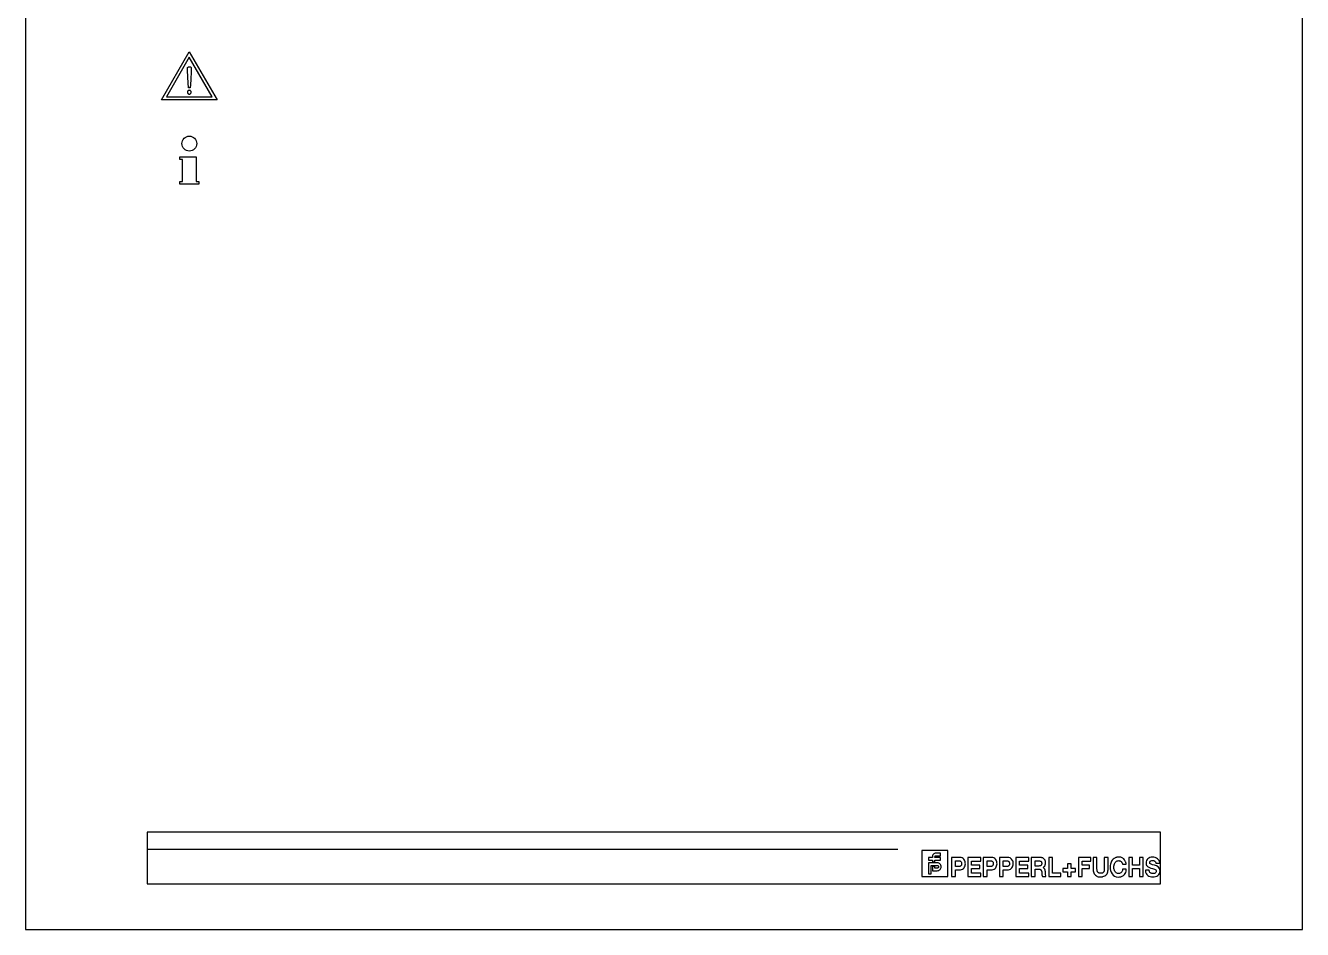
# Model space of a CAD drawing. Header units: metres. Extents: x 0 to 595, y 0 to 842.
# Drawn here: x 0 to 595, y 0 to 421 of the extents above; entities that cross this region are included whole.
import ezdxf

# ---------------------------------------------------------------- set-up
doc = ezdxf.new("R2010")
doc.units = ezdxf.units.M
doc.layers.add('BORDER', color=2, linetype='Continuous')
doc.layers.add('SCHEMATICS', color=7, linetype='Continuous')

msp = doc.modelspace()

# ---------------------------------------------------------------- linework, layer by layer
at = {"layer": 'BORDER', "color": 2}
msp.add_lwpolyline([(0, 0), (595, 0), (595, 842), (0, 842), (0, 0)], dxfattribs=at)
at = {"layer": 'SCHEMATICS', "color": 7}
for p, q in [((63.33, 386.47), (76.32, 408.83)), ((76.32, 406.23), (65.61, 387.78)), ((76.32, 408.83), (89.32, 386.47)), ((87.03, 387.78), (76.32, 406.23)), ((75.58, 396.85), (75.45, 400.31)), ((75.89, 392.04), (75.58, 396.85)), ((65.61, 387.78), (87.03, 387.78)), ((76.73, 392.04), (75.89, 392.04)), ((89.32, 386.47), (63.33, 386.47)), ((71.89, 359.85), (79.52, 359.85)), ((71.89, 358.56), (71.89, 359.85)), ((73.12, 358.56), (71.89, 358.56)), ((73.12, 348.41), (73.12, 358.56)), ((79.52, 359.85), (79.52, 348.41)), ((71.89, 347.12), (71.89, 348.41)), ((71.89, 348.41), (73.12, 348.41)), ((80.75, 347.12), (71.89, 347.12)), ((79.52, 348.41), (80.75, 348.41)), ((80.75, 348.41), (80.75, 347.12)), ((56.67, 37.41), (406.5, 37.41)), ((422.56, 33.45), (420.74, 33.45)), ((420.74, 33.45), (420.74, 32.24)), ((420.74, 32.24), (422.56, 32.24)), ((420.74, 31.01), (420.74, 25.87)), ((421.95, 25.87), (421.95, 29.79)), ((421.95, 29.79), (424.86, 29.79)), ((422.56, 33.89), (422.56, 33.45)), ((422.56, 32.24), (422.56, 31.49)), ((422.56, 31.49), (423.77, 31.49)), ((426.4, 33.45), (423.77, 33.45)), ((423.77, 32.24), (426.4, 32.24)), ((426.4, 34.35), (426.4, 35.56)), ((426.4, 32.24), (426.4, 33.45)), ((435.51, 33.46), (431.49, 33.46)), ((431.49, 33.46), (431.49, 24.66)), ((433.29, 29.36), (433.29, 31.91)), ((433.29, 31.91), (435.06, 31.91)), ((445.07, 33.46), (439, 33.46)), ((439, 33.46), (439, 24.64)), ((440.79, 29.94), (440.79, 31.84)), ((440.79, 31.84), (445.07, 31.84)), ((444.72, 29.94), (440.79, 29.94)), ((444.72, 28.39), (444.72, 29.94)), ((445.07, 31.84), (445.07, 33.46)), ((450.24, 33.47), (446.2, 33.47)), ((446.2, 33.47), (446.2, 24.64)), ((448.01, 29.35), (448.01, 31.92)), ((448.01, 31.92), (449.78, 31.92)), ((457.81, 33.46), (453.78, 33.46)), ((453.78, 33.46), (453.78, 24.66)), ((455.59, 29.36), (455.59, 31.91)), ((455.59, 31.91), (457.35, 31.91)), ((467.44, 33.46), (461.37, 33.46)), ((461.37, 33.46), (461.37, 24.64)), ((463.16, 29.94), (463.16, 31.84)), ((463.16, 31.84), (467.44, 31.84)), ((467.09, 29.94), (463.16, 29.94)), ((467.09, 28.39), (467.09, 29.94)), ((467.44, 31.84), (467.44, 33.46)), ((473.02, 33.45), (468.62, 33.45)), ((468.62, 33.45), (468.62, 24.66)), ((470.4, 29.53), (470.4, 31.9)), ((470.4, 31.9), (472.53, 31.9)), ((478.54, 33.46), (476.75, 33.46)), ((476.75, 33.46), (476.75, 24.66)), ((478.54, 26.27), (478.54, 33.46)), ((487.24, 30.53), (485.45, 30.53)), ((485.45, 30.53), (485.45, 28.39)), ((487.24, 28.39), (487.24, 30.53)), ((496.33, 33.47), (490.61, 33.47)), ((490.61, 33.47), (490.61, 24.66)), ((492.4, 29.95), (492.4, 31.84)), ((492.4, 31.84), (496.33, 31.84)), ((495.83, 29.95), (492.4, 29.95)), ((495.83, 28.39), (495.83, 29.95)), ((496.33, 31.84), (496.33, 33.47)), ((499.25, 33.47), (497.47, 33.47)), ((497.47, 33.47), (497.47, 27.81)), ((499.25, 28.39), (499.25, 33.47)), ((504.42, 33.47), (502.62, 33.47)), ((502.62, 33.47), (502.62, 28.39)), ((504.42, 27.82), (504.42, 33.47)), ((511.14, 30.47), (512.86, 30.47)), ((512.86, 30.47), (512.82, 30.69)), ((515.82, 33.47), (514.04, 33.47)), ((514.04, 33.47), (514.04, 24.66)), ((515.82, 30), (515.82, 33.47)), ((519.06, 30), (515.82, 30)), ((520.83, 33.47), (519.06, 33.47)), ((519.06, 33.47), (519.06, 30)), ((520.83, 24.66), (520.83, 33.47)), ((526.72, 30.84), (528.49, 30.84)), ((528.49, 30.84), (528.47, 31.05)), ((420.74, 25.87), (421.95, 25.87)), ((423.77, 29.31), (422.56, 29.31)), ((422.56, 29.31), (422.56, 27.36)), ((422.56, 27.36), (424.86, 27.36)), ((423.77, 28.59), (423.77, 29.31)), ((431.49, 24.66), (433.29, 24.66)), ((434.99, 29.36), (433.29, 29.36)), ((433.29, 24.66), (433.29, 27.81)), ((433.29, 27.81), (435.34, 27.81)), ((435.3, 29.38), (434.99, 29.36)), ((435.34, 27.81), (435.7, 27.84)), ((439, 24.64), (445.07, 24.64)), ((440.79, 26.26), (440.79, 28.39)), ((440.79, 28.39), (444.72, 28.39)), ((445.07, 26.26), (440.79, 26.26)), ((445.07, 24.64), (445.07, 26.26)), ((446.2, 24.64), (448.01, 24.64)), ((449.72, 29.35), (448.01, 29.35)), ((448.01, 24.64), (448.01, 27.81)), ((448.01, 27.81), (450.07, 27.81)), ((450.03, 29.38), (449.72, 29.35)), ((450.07, 27.81), (450.43, 27.83)), ((453.78, 24.66), (455.59, 24.66)), ((457.29, 29.36), (455.59, 29.36)), ((455.59, 24.66), (455.59, 27.81)), ((455.59, 27.81), (457.64, 27.81)), ((457.6, 29.38), (457.29, 29.36)), ((457.64, 27.81), (458, 27.83)), ((461.37, 24.64), (467.44, 24.64)), ((463.16, 26.26), (463.16, 28.39)), ((463.16, 28.39), (467.09, 28.39)), ((467.44, 26.26), (463.16, 26.26)), ((467.44, 24.64), (467.44, 26.26)), ((468.62, 24.66), (470.4, 24.66)), ((472.1, 29.53), (470.4, 29.53)), ((470.4, 24.66), (470.4, 28.06)), ((470.4, 28.06), (472.53, 28.06)), ((472.52, 29.56), (472.1, 29.53)), ((473.73, 24.9), (473.8, 24.66)), ((473.8, 24.66), (475.49, 24.66)), ((474.13, 28.87), (474.48, 29.11)), ((474.38, 28.7), (474.13, 28.87)), ((475.4, 24.97), (475.29, 25.58)), ((475.49, 24.66), (475.4, 24.97)), ((476.75, 24.66), (482.46, 24.66)), ((482.46, 26.27), (478.54, 26.27)), ((482.46, 24.66), (482.46, 26.27)), ((485.45, 28.39), (483.41, 28.39)), ((483.41, 28.39), (483.41, 26.82)), ((483.41, 26.82), (485.45, 26.82)), ((485.45, 26.82), (485.45, 24.66)), ((485.45, 24.66), (487.24, 24.66)), ((489.28, 28.39), (487.24, 28.39)), ((487.24, 24.66), (487.24, 26.82)), ((487.24, 26.82), (489.28, 26.82)), ((489.28, 26.82), (489.28, 28.39)), ((490.61, 24.66), (492.4, 24.66)), ((492.4, 24.66), (492.4, 28.39)), ((492.4, 28.39), (495.83, 28.39)), ((499.29, 27.65), (499.25, 28.39)), ((502.62, 28.39), (502.62, 27.65)), ((504.38, 27.29), (504.42, 27.82)), ((512.86, 28.06), (511.12, 28.06)), ((511.12, 28.06), (511.12, 27.78)), ((512.87, 27.9), (512.86, 28.06)), ((514.04, 24.66), (515.82, 24.66)), ((515.82, 24.66), (515.82, 28.43)), ((515.82, 28.43), (519.06, 28.43)), ((519.06, 28.43), (519.06, 24.66)), ((519.06, 24.66), (520.83, 24.66)), ((523.62, 27.59), (521.84, 27.59)), ((521.84, 27.59), (521.84, 27.33)), ((523.62, 27.47), (523.62, 27.59))]:
    msp.add_line(p, q, dxfattribs=at)
for points in [[(75.45, 400.31), (75.45, 400.46), (75.44, 400.6), (75.43, 400.74), (75.41, 400.86), (75.41, 400.98), (75.41, 401.1), (75.42, 401.22), (75.44, 401.35)], [(75.44, 401.35), (75.48, 401.43), (75.55, 401.52), (75.65, 401.6), (75.77, 401.67), (75.9, 401.74), (76.04, 401.79), (76.18, 401.82), (76.32, 401.84)], [(76.32, 401.84), (76.44, 401.83), (76.57, 401.81), (76.71, 401.77), (76.84, 401.73), (76.95, 401.67), (77.05, 401.6), (77.13, 401.52), (77.18, 401.43)], [(77.2, 400.38), (77.19, 400.16), (77.19, 399.85), (77.18, 399.47), (77.16, 399.03), (77.14, 398.53), (77.12, 397.98), (77.09, 397.39), (77.06, 396.78)], [(77.18, 401.43), (77.22, 401.29), (77.23, 401.16), (77.24, 401.03), (77.23, 400.91), (77.22, 400.78), (77.21, 400.65), (77.2, 400.52), (77.2, 400.38)], [(77.06, 396.78), (77, 395.91), (76.95, 395.06), (76.89, 394.26), (76.84, 393.54), (76.8, 392.93), (76.76, 392.46), (76.73, 392.15), (76.73, 392.04)], [(76.32, 390.83), (76.14, 390.81), (75.98, 390.76), (75.83, 390.68), (75.7, 390.57), (75.59, 390.44), (75.51, 390.29), (75.46, 390.13), (75.44, 389.95)], [(75.44, 389.95), (75.46, 389.77), (75.51, 389.61), (75.59, 389.46), (75.7, 389.33), (75.83, 389.22), (75.98, 389.14), (76.14, 389.09), (76.32, 389.07)], [(77.2, 389.95), (77.18, 390.13), (77.13, 390.29), (77.05, 390.44), (76.94, 390.57), (76.81, 390.68), (76.66, 390.76), (76.5, 390.81), (76.32, 390.83)], [(76.32, 389.07), (76.5, 389.09), (76.66, 389.14), (76.81, 389.22), (76.94, 389.33), (77.05, 389.46), (77.13, 389.61), (77.18, 389.77), (77.2, 389.95)], [(72.86, 365.99), (72.93, 366.7), (73.13, 367.36), (73.45, 367.95), (73.88, 368.47), (74.4, 368.89), (74.99, 369.21), (75.65, 369.42), (76.35, 369.49)], [(76.35, 369.49), (77.04, 369.42), (77.68, 369.21), (78.26, 368.89), (78.77, 368.47), (79.19, 367.95), (79.51, 367.36), (79.71, 366.7), (79.78, 365.99)], [(76.35, 362.51), (75.65, 362.58), (74.99, 362.79), (74.4, 363.12), (73.88, 363.55), (73.45, 364.07), (73.13, 364.66), (72.93, 365.31), (72.86, 365.99)], [(79.78, 365.99), (79.71, 365.31), (79.51, 364.66), (79.19, 364.07), (78.77, 363.55), (78.26, 363.12), (77.68, 362.79), (77.04, 362.58), (76.35, 362.51)], [(56.64, 21.32), (528.9, 21.32), (528.9, 45.38), (56.64, 45.38), (56.64, 21.32)], [(417.6, 24.66), (429.72, 24.66), (429.72, 36.77), (417.6, 36.77), (417.6, 24.66)], [(424.86, 31.01), (424.63, 31.01), (424.13, 31.01), (423.47, 31.01), (422.73, 31.01), (421.99, 31.01), (421.36, 31.01), (420.91, 31.01), (420.74, 31.01)], [(424.23, 35.56), (423.87, 35.52), (423.55, 35.42), (423.26, 35.25), (423.02, 35.04), (422.83, 34.79), (422.68, 34.51), (422.59, 34.21), (422.56, 33.89)], [(423.77, 33.89), (423.78, 33.99), (423.81, 34.08), (423.85, 34.16), (423.91, 34.22), (423.97, 34.27), (424.05, 34.31), (424.13, 34.34), (424.22, 34.35)], [(423.77, 33.45), (423.77, 33.53), (423.77, 33.61), (423.77, 33.68), (423.77, 33.74), (423.77, 33.79), (423.77, 33.84), (423.77, 33.87), (423.77, 33.89)], [(423.77, 31.49), (423.77, 31.5), (423.77, 31.55), (423.77, 31.62), (423.77, 31.71), (423.77, 31.82), (423.77, 31.94), (423.77, 32.08), (423.77, 32.24)], [(424.22, 34.35), (424.46, 34.35), (424.78, 34.35), (425.14, 34.35), (425.51, 34.35), (425.85, 34.35), (426.13, 34.35), (426.32, 34.35), (426.4, 34.35)], [(426.4, 35.56), (426.31, 35.56), (426.07, 35.56), (425.73, 35.56), (425.34, 35.56), (424.95, 35.56), (424.6, 35.56), (424.34, 35.56), (424.23, 35.56)], [(426.66, 29.2), (426.63, 29.55), (426.53, 29.88), (426.38, 30.19), (426.17, 30.46), (425.9, 30.69), (425.6, 30.86), (425.25, 30.97), (424.86, 31.01)], [(424.86, 29.79), (424.98, 29.78), (425.1, 29.74), (425.2, 29.68), (425.29, 29.6), (425.35, 29.5), (425.41, 29.41), (425.44, 29.3), (425.45, 29.2)], [(435.06, 31.91), (435.09, 31.91), (435.12, 31.91), (435.15, 31.91), (435.18, 31.9), (435.21, 31.9), (435.24, 31.89), (435.27, 31.89), (435.3, 31.89)], [(435.3, 31.89), (435.52, 31.84), (435.71, 31.75), (435.86, 31.62), (435.99, 31.45), (436.08, 31.26), (436.15, 31.05), (436.18, 30.83), (436.19, 30.6)], [(436.19, 30.6), (436.18, 30.38), (436.13, 30.17), (436.06, 29.97), (435.96, 29.79), (435.83, 29.63), (435.68, 29.51), (435.5, 29.42), (435.3, 29.38)], [(435.95, 33.44), (435.9, 33.44), (435.84, 33.45), (435.79, 33.45), (435.74, 33.46), (435.69, 33.46), (435.63, 33.46), (435.58, 33.46), (435.51, 33.46)], [(435.7, 27.84), (436.2, 27.93), (436.64, 28.13), (437.02, 28.41), (437.34, 28.77), (437.59, 29.18), (437.77, 29.64), (437.89, 30.12), (437.94, 30.6)], [(437.94, 30.6), (437.91, 31.04), (437.83, 31.49), (437.69, 31.92), (437.47, 32.34), (437.2, 32.71), (436.85, 33.03), (436.43, 33.28), (435.95, 33.44)], [(449.78, 31.92), (449.82, 31.92), (449.85, 31.92), (449.88, 31.91), (449.91, 31.91), (449.94, 31.9), (449.97, 31.9), (450, 31.9), (450.03, 31.9)], [(450.03, 31.9), (450.25, 31.85), (450.43, 31.75), (450.59, 31.62), (450.71, 31.46), (450.81, 31.27), (450.87, 31.06), (450.91, 30.83), (450.92, 30.6)], [(450.92, 30.6), (450.9, 30.38), (450.86, 30.17), (450.78, 29.97), (450.68, 29.79), (450.56, 29.63), (450.41, 29.51), (450.23, 29.42), (450.03, 29.38)], [(450.67, 33.44), (450.62, 33.45), (450.57, 33.46), (450.52, 33.46), (450.47, 33.46), (450.42, 33.47), (450.36, 33.47), (450.3, 33.47), (450.24, 33.47)], [(450.43, 27.83), (450.93, 27.92), (451.37, 28.12), (451.75, 28.41), (452.07, 28.77), (452.32, 29.18), (452.5, 29.64), (452.62, 30.12), (452.67, 30.6)], [(452.67, 30.6), (452.64, 31.04), (452.56, 31.49), (452.41, 31.93), (452.2, 32.34), (451.92, 32.71), (451.58, 33.03), (451.16, 33.28), (450.67, 33.44)], [(457.35, 31.91), (457.39, 31.91), (457.42, 31.91), (457.45, 31.91), (457.48, 31.9), (457.51, 31.9), (457.54, 31.89), (457.57, 31.89), (457.6, 31.89)], [(457.6, 31.89), (457.82, 31.84), (458, 31.75), (458.16, 31.62), (458.28, 31.45), (458.38, 31.26), (458.44, 31.05), (458.48, 30.83), (458.49, 30.6)], [(458.49, 30.6), (458.47, 30.38), (458.43, 30.17), (458.35, 29.97), (458.25, 29.79), (458.13, 29.63), (457.98, 29.51), (457.8, 29.42), (457.6, 29.38)], [(458.24, 33.44), (458.19, 33.44), (458.14, 33.45), (458.09, 33.45), (458.04, 33.46), (457.98, 33.46), (457.93, 33.46), (457.87, 33.46), (457.81, 33.46)], [(458, 27.83), (458.5, 27.93), (458.94, 28.13), (459.31, 28.41), (459.63, 28.77), (459.88, 29.18), (460.07, 29.64), (460.18, 30.12), (460.23, 30.6)], [(460.23, 30.6), (460.21, 31.04), (460.13, 31.49), (459.98, 31.92), (459.77, 32.34), (459.49, 32.71), (459.15, 33.03), (458.73, 33.28), (458.24, 33.44)], [(473.51, 30.55), (473.47, 30.33), (473.4, 30.13), (473.31, 29.97), (473.19, 29.83), (473.05, 29.72), (472.89, 29.64), (472.72, 29.58), (472.52, 29.56)], [(472.53, 31.9), (472.71, 31.88), (472.88, 31.84), (473.03, 31.78), (473.17, 31.69), (473.28, 31.58), (473.38, 31.42), (473.45, 31.23), (473.51, 30.99)], [(474.13, 33.22), (473.98, 33.28), (473.85, 33.33), (473.72, 33.38), (473.59, 33.41), (473.46, 33.43), (473.33, 33.44), (473.18, 33.45), (473.02, 33.45)], [(473.51, 30.99), (473.51, 30.94), (473.51, 30.89), (473.51, 30.83), (473.51, 30.78), (473.51, 30.72), (473.51, 30.67), (473.51, 30.61), (473.51, 30.55)], [(475.22, 31.75), (475.14, 32), (475.06, 32.23), (474.96, 32.44), (474.84, 32.63), (474.71, 32.8), (474.54, 32.95), (474.35, 33.09), (474.13, 33.22)], [(474.48, 29.11), (474.65, 29.25), (474.78, 29.39), (474.89, 29.54), (474.99, 29.7), (475.06, 29.87), (475.12, 30.05), (475.18, 30.24), (475.23, 30.46)], [(475.23, 30.46), (475.27, 30.63), (475.3, 30.8), (475.31, 30.95), (475.32, 31.1), (475.31, 31.26), (475.29, 31.41), (475.26, 31.58), (475.22, 31.75)], [(507.27, 33.07), (506.78, 32.72), (506.38, 32.32), (506.07, 31.88), (505.82, 31.4), (505.65, 30.89), (505.53, 30.35), (505.45, 29.77), (505.42, 29.17)], [(507.15, 29.22), (507.16, 29.41), (507.18, 29.59), (507.2, 29.77), (507.23, 29.95), (507.26, 30.11), (507.3, 30.26), (507.34, 30.39), (507.37, 30.51)], [(509.37, 33.67), (509.07, 33.66), (508.79, 33.64), (508.53, 33.59), (508.28, 33.53), (508.03, 33.45), (507.79, 33.35), (507.54, 33.22), (507.27, 33.07)], [(507.37, 30.51), (507.51, 30.84), (507.69, 31.14), (507.9, 31.41), (508.14, 31.63), (508.42, 31.81), (508.73, 31.95), (509.06, 32.02), (509.42, 32.04)], [(511.74, 32.82), (511.5, 33.05), (511.24, 33.24), (510.97, 33.39), (510.68, 33.51), (510.38, 33.59), (510.07, 33.64), (509.73, 33.67), (509.37, 33.67)], [(509.42, 32.04), (509.66, 32.02), (509.88, 31.97), (510.08, 31.9), (510.27, 31.81), (510.45, 31.69), (510.61, 31.55), (510.75, 31.38), (510.89, 31.19)], [(510.89, 31.19), (510.95, 31.1), (510.99, 31.01), (511.03, 30.93), (511.06, 30.84), (511.08, 30.76), (511.1, 30.67), (511.12, 30.57), (511.14, 30.47)], [(512.82, 30.69), (512.79, 30.87), (512.74, 31.08), (512.68, 31.32), (512.58, 31.57), (512.45, 31.86), (512.27, 32.16), (512.04, 32.48), (511.74, 32.82)], [(525.11, 33.67), (524.52, 33.62), (523.95, 33.48), (523.44, 33.25), (522.99, 32.93), (522.61, 32.53), (522.32, 32.04), (522.15, 31.48), (522.1, 30.85)], [(522.1, 30.85), (522.14, 30.49), (522.23, 30.16), (522.38, 29.86), (522.57, 29.6), (522.79, 29.36), (523.05, 29.16), (523.34, 28.98), (523.65, 28.84)], [(523.84, 31.33), (524.01, 31.73), (524.33, 32), (524.76, 32.15), (525.25, 32.16), (525.74, 32.06), (526.17, 31.85), (526.51, 31.53), (526.7, 31.1)], [(528.65, 27.27), (528.39, 28.4), (527.79, 29.15), (526.98, 29.62), (526.07, 29.92), (525.18, 30.14), (524.43, 30.38), (523.95, 30.74), (523.84, 31.33)], [(528.47, 31.05), (528.38, 31.61), (528.16, 32.12), (527.84, 32.57), (527.43, 32.96), (526.93, 33.26), (526.37, 33.49), (525.76, 33.63), (525.11, 33.67)], [(526.7, 31.1), (526.71, 31.02), (526.71, 30.96), (526.72, 30.92), (526.72, 30.88), (526.72, 30.86), (526.72, 30.85), (526.72, 30.84), (526.72, 30.84)], [(424.86, 28.59), (424.78, 28.59), (424.64, 28.59), (424.46, 28.59), (424.27, 28.59), (424.08, 28.59), (423.92, 28.59), (423.81, 28.59), (423.77, 28.59)], [(425.45, 29.2), (425.43, 29.04), (425.38, 28.9), (425.31, 28.79), (425.23, 28.71), (425.13, 28.65), (425.03, 28.61), (424.94, 28.59), (424.86, 28.59)], [(424.86, 27.36), (425.25, 27.4), (425.6, 27.52), (425.91, 27.7), (426.17, 27.93), (426.38, 28.21), (426.53, 28.52), (426.63, 28.86), (426.66, 29.2)], [(472.53, 28.06), (472.62, 28.06), (472.7, 28.05), (472.77, 28.03), (472.84, 28), (472.91, 27.97), (472.97, 27.93), (473.03, 27.88), (473.08, 27.83)], [(473.08, 27.83), (473.21, 27.68), (473.31, 27.53), (473.39, 27.37), (473.44, 27.21), (473.49, 27.04), (473.52, 26.86), (473.54, 26.67), (473.55, 26.46)], [(473.55, 26.46), (473.57, 26.25), (473.57, 26.05), (473.58, 25.86), (473.59, 25.68), (473.61, 25.5), (473.63, 25.31), (473.67, 25.11), (473.73, 24.9)], [(475.15, 27.45), (475.13, 27.56), (475.08, 27.71), (475.02, 27.88), (474.94, 28.05), (474.83, 28.24), (474.7, 28.41), (474.55, 28.57), (474.38, 28.7)], [(475.29, 25.58), (475.25, 25.84), (475.23, 26.07), (475.22, 26.29), (475.21, 26.5), (475.2, 26.71), (475.19, 26.93), (475.17, 27.18), (475.15, 27.45)], [(497.47, 27.81), (497.47, 27.74), (497.48, 27.67), (497.48, 27.6), (497.49, 27.54), (497.49, 27.48), (497.5, 27.42), (497.51, 27.35), (497.52, 27.28)], [(497.52, 27.28), (497.64, 26.78), (497.8, 26.32), (498.01, 25.91), (498.28, 25.54), (498.59, 25.22), (498.97, 24.95), (499.39, 24.73), (499.87, 24.57)], [(499.95, 26.41), (499.79, 26.53), (499.66, 26.66), (499.55, 26.79), (499.46, 26.94), (499.39, 27.1), (499.34, 27.27), (499.31, 27.45), (499.29, 27.65)], [(499.87, 24.57), (500.02, 24.54), (500.16, 24.51), (500.29, 24.5), (500.41, 24.49), (500.54, 24.48), (500.67, 24.48), (500.81, 24.48), (500.96, 24.48)], [(500.93, 26.15), (500.79, 26.16), (500.66, 26.17), (500.53, 26.18), (500.41, 26.2), (500.3, 26.23), (500.18, 26.28), (500.07, 26.34), (499.95, 26.41)], [(502.05, 26.41), (501.92, 26.32), (501.79, 26.26), (501.66, 26.21), (501.52, 26.18), (501.39, 26.16), (501.25, 26.15), (501.1, 26.15), (500.93, 26.15)], [(500.96, 24.48), (501.1, 24.48), (501.24, 24.49), (501.36, 24.49), (501.48, 24.5), (501.6, 24.52), (501.72, 24.53), (501.85, 24.56), (501.99, 24.59)], [(501.99, 24.59), (502.48, 24.75), (502.92, 24.97), (503.32, 25.23), (503.66, 25.55), (503.94, 25.91), (504.16, 26.33), (504.31, 26.79), (504.38, 27.29)], [(502.62, 27.65), (502.62, 27.46), (502.59, 27.28), (502.55, 27.11), (502.5, 26.95), (502.42, 26.8), (502.32, 26.66), (502.19, 26.53), (502.05, 26.41)], [(505.42, 29.17), (505.46, 28.31), (505.61, 27.46), (505.89, 26.66), (506.29, 25.94), (506.81, 25.32), (507.45, 24.84), (508.23, 24.52), (509.12, 24.4)], [(507.24, 28), (507.2, 28.15), (507.17, 28.29), (507.16, 28.44), (507.15, 28.58), (507.14, 28.73), (507.14, 28.88), (507.14, 29.05), (507.15, 29.22)], [(509.35, 26.05), (508.88, 26.12), (508.48, 26.25), (508.16, 26.43), (507.89, 26.66), (507.67, 26.94), (507.49, 27.26), (507.35, 27.61), (507.24, 28)], [(509.12, 24.4), (509.79, 24.44), (510.42, 24.58), (511.01, 24.81), (511.54, 25.13), (512, 25.53), (512.37, 26.02), (512.66, 26.58), (512.83, 27.22)], [(511.12, 27.78), (511.09, 27.43), (510.98, 27.1), (510.81, 26.8), (510.59, 26.54), (510.32, 26.33), (510.02, 26.17), (509.69, 26.08), (509.35, 26.05)], [(512.83, 27.22), (512.85, 27.31), (512.86, 27.4), (512.87, 27.48), (512.88, 27.56), (512.88, 27.64), (512.88, 27.72), (512.88, 27.8), (512.87, 27.9)], [(521.84, 27.33), (521.92, 26.66), (522.14, 26.07), (522.48, 25.57), (522.92, 25.16), (523.45, 24.83), (524.04, 24.6), (524.68, 24.47), (525.34, 24.43)], [(523.69, 27.03), (523.67, 27.09), (523.66, 27.14), (523.65, 27.2), (523.64, 27.25), (523.63, 27.3), (523.62, 27.35), (523.62, 27.4), (523.62, 27.47)], [(523.65, 28.84), (524.4, 28.57), (525.05, 28.38), (525.59, 28.24), (526.04, 28.11), (526.4, 27.96), (526.65, 27.76), (526.82, 27.47), (526.89, 27.06)], [(525.34, 26.04), (525.07, 26.07), (524.8, 26.12), (524.55, 26.19), (524.32, 26.29), (524.12, 26.42), (523.94, 26.59), (523.8, 26.79), (523.69, 27.03)], [(525.34, 24.43), (525.97, 24.49), (526.58, 24.63), (527.15, 24.86), (527.66, 25.16), (528.08, 25.56), (528.4, 26.04), (528.6, 26.61), (528.65, 27.27)], [(526.89, 27.06), (526.86, 26.76), (526.74, 26.53), (526.57, 26.35), (526.34, 26.21), (526.09, 26.11), (525.82, 26.06), (525.57, 26.03), (525.34, 26.04)]]:
    msp.add_lwpolyline(points, dxfattribs=at)

doc.saveas('drawing.dxf')
